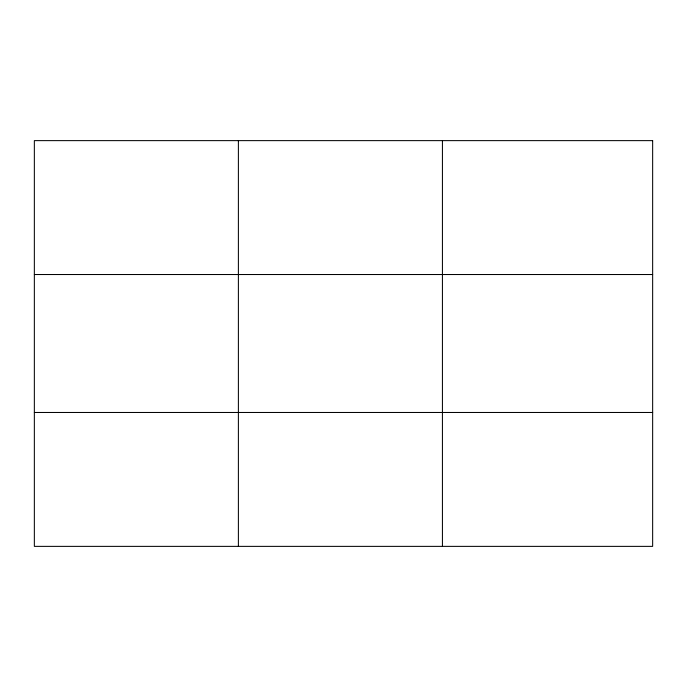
<?xml version="1.0" encoding="UTF-8"?>
<svg xmlns="http://www.w3.org/2000/svg" width="687" height="687" viewBox="0 0 687 687"><rect width="100%" height="100%" fill="white"/><g stroke="black" fill="none" stroke-linecap="round" stroke-linejoin="round"><path stroke-width="1.03" d="M238.389 140.629L238.389 546.371M442.428 140.629L442.428 546.371M34.35 274.525L652.65 274.525M34.35 412.475L652.65 412.475M652.65 140.629L652.65 546.371L34.35 546.371L34.35 140.629L652.65 140.629"/></g></svg>
